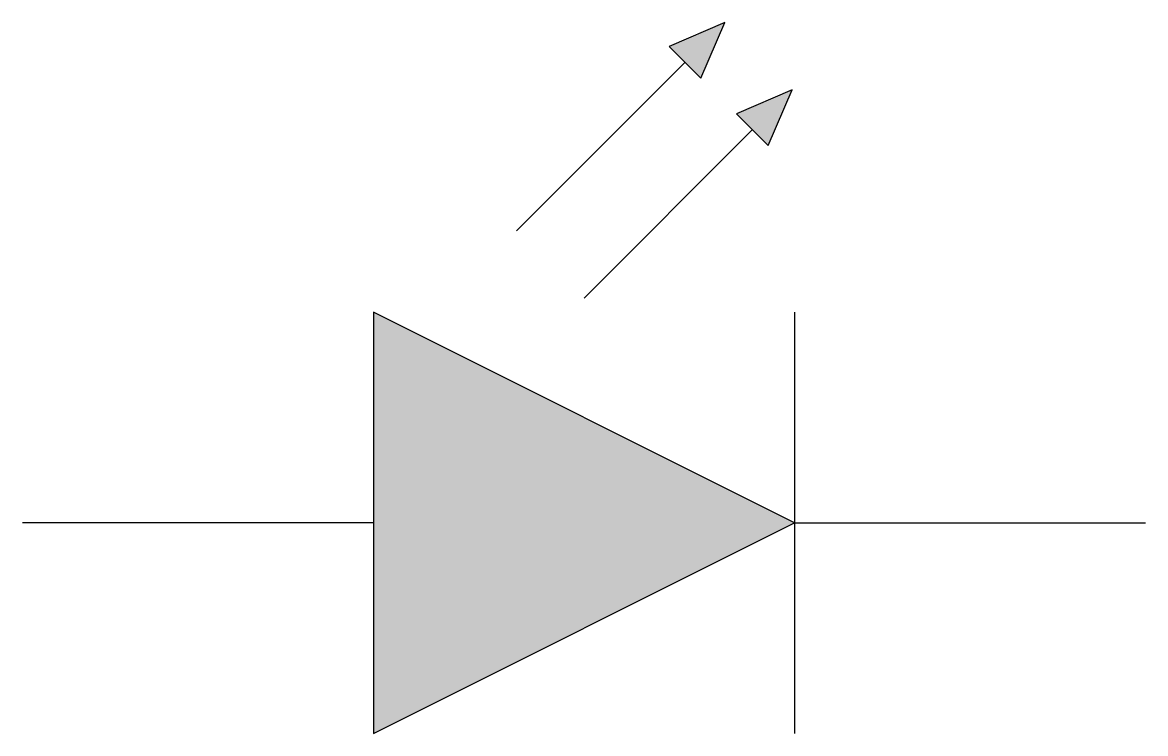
# Model space of a CAD drawing. Header units: millimetres. Extents: x -5 to 5, y -1.9 to 4.5.
import ezdxf

# ---------------------------------------------------------------- set-up
doc = ezdxf.new("R2010")
doc.units = ezdxf.units.MM
doc.layers.add('OBJECT', color=18, linetype='Continuous', lineweight=25, true_color=0x000000)

msp = doc.modelspace()

# ---------------------------------------------------------------- hatches: boundary and pattern name
at = {"layer": 'OBJECT', "transparency": 33554687}
for color, points in [(256, [(0.759, 4.241), (1.041, 3.959), (1.254, 4.454)]), (256, [(1.359, 3.641), (1.641, 3.359), (1.854, 3.854)]), (0, [(-1.875, -1.875), (1.875, 0), (-1.875, 1.875)])]:
    msp.add_hatch(color=color, dxfattribs=at).paths.add_polyline_path(points, flags=0)

# ---------------------------------------------------------------- linework, layer by layer
at = {"layer": 'OBJECT'}
for p, q in [((1.254, 4.454), (0.759, 4.241)), ((1.041, 3.959), (1.254, 4.454)), ((0.759, 4.241), (1.041, 3.959)), ((-0.6, 2.6), (0.9, 4.1)), ((1.854, 3.854), (1.359, 3.641)), ((1.641, 3.359), (1.854, 3.854)), ((1.359, 3.641), (1.641, 3.359)), ((0, 2), (1.5, 3.5)), ((1.875, 0), (-1.875, 1.875)), ((-1.875, 1.875), (-1.875, -1.875)), ((1.875, 1.875), (1.875, -1.875)), ((-1.875, 0), (-5, 0)), ((-1.875, -1.875), (1.875, 0)), ((1.875, 0), (5, 0))]:
    msp.add_line(p, q, dxfattribs=at)

doc.saveas('drawing.dxf')
